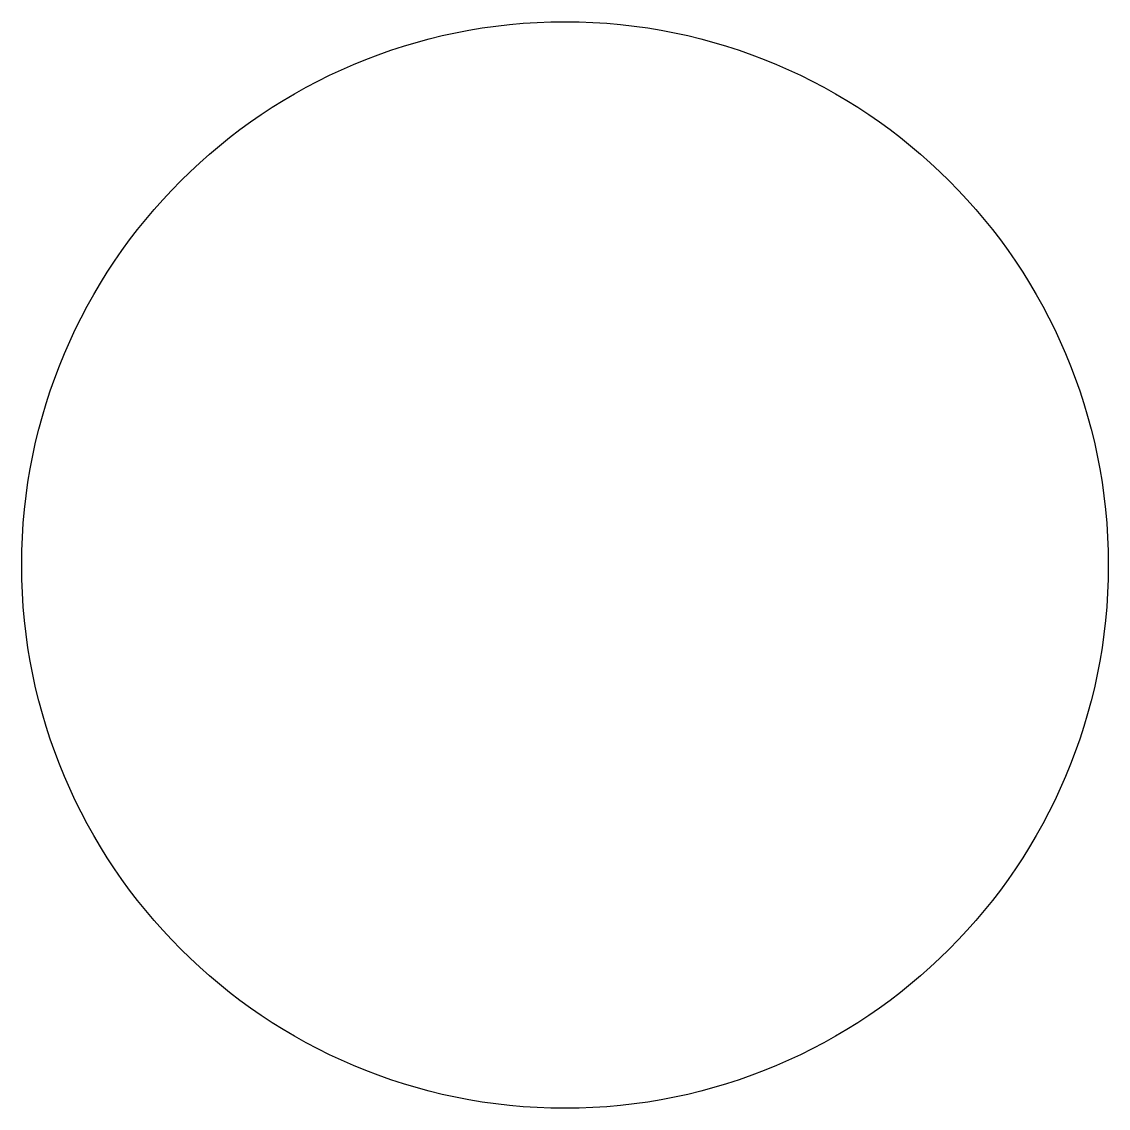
# Model space of a CAD drawing. Extents: x -15 to 15, y -15 to 15.
import ezdxf

# ---------------------------------------------------------------- set-up
doc = ezdxf.new("R2010")
doc.units = 0

# ---------------------------------------------------------------- blocks, each defined once
blk = doc.blocks.new('TableBlock', base_point=(75, 125))
blk.add_circle((75, 125), 15)

msp = doc.modelspace()

# ---------------------------------------------------------------- block references
msp.add_blockref('TableBlock', (0, 0))

doc.saveas('drawing.dxf')
